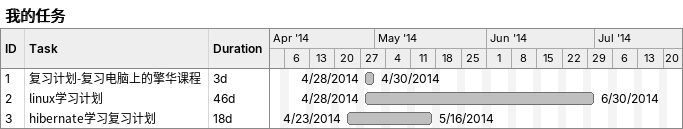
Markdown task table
我的任务

| ID | Task | Duration | Start | Finish |
|---|---|---|---|---|
| 1 | 复习计划-复习电脑上的擎华课程 | 3d | 2014-04-28 | 2014-04-30 |
| 2 | linux学习计划 | 46d | 2014-04-28 | 2014-06-30 |
| 3 | hibernate学习复习计划 | 18d | 2014-04-23 | 2014-05-16 |
